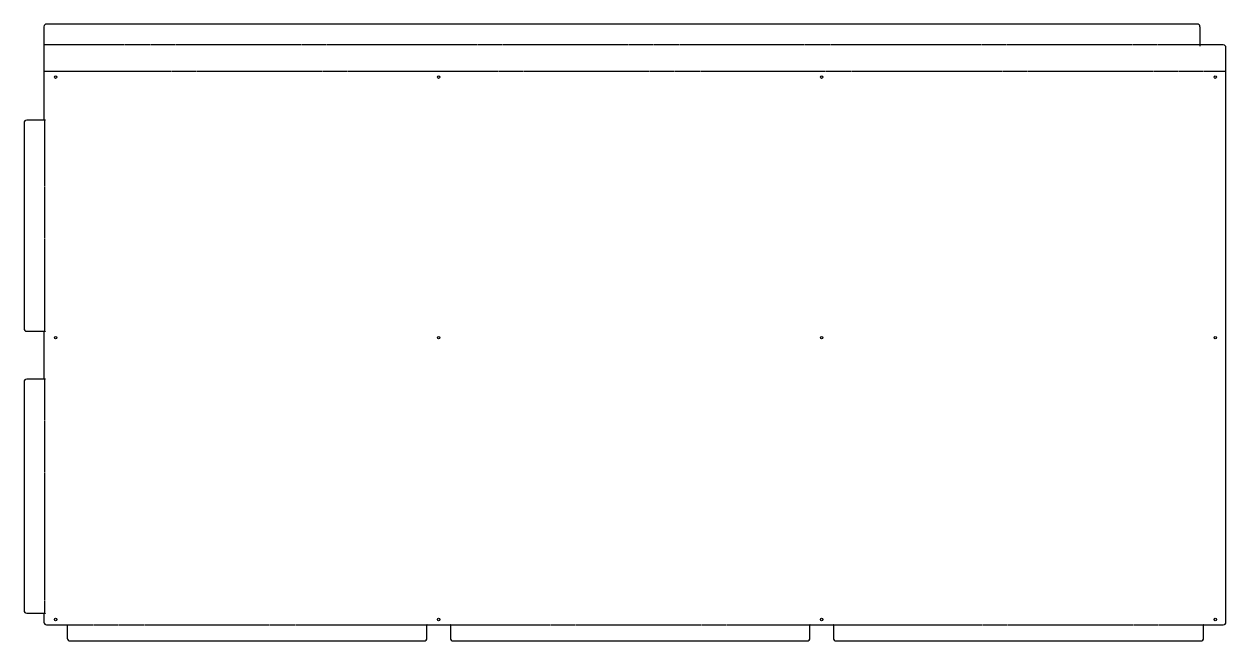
# Model space of a CAD drawing. Header units: millimetres. Extents: x -1148 to 1111, y -550 to 610.
import ezdxf

# ---------------------------------------------------------------- set-up
doc = ezdxf.new("R2010")
doc.units = ezdxf.units.MM
doc.linetypes.add('HIDDEN', pattern=[1.905, 1.27, -0.635])

msp = doc.modelspace()

# ---------------------------------------------------------------- linework, layer by layer
at = {"color": 7, "linetype": 'Continuous', "lineweight": 25}
for p, q in [((-1111, 604.7), (-1111, 429.5)), ((1057, 609.7), (-1106, 609.7)), ((1062, 604.7), (1062, 568.9)), ((1062, 568.9), (1062.5, 568.9)), ((1062.5, 568.9), (1062.5, 570.4)), ((1106, 570.4), (1062.5, 570.4)), ((1111, -515), (1111, 565.4)), ((-1111, 429.5), (-1108.5, 429.5)), ((-1108.5, 429.5), (-1108.5, 429)), ((-1148.4, 424), (-1148.4, 37)), ((-1108.5, 429), (-1143.4, 429)), ((-1143.4, 32), (-1108.5, 32)), ((-1111, 31.5), (-1111, -57.5)), ((-1108.5, 31.5), (-1111, 31.5)), ((-1108.5, 32), (-1108.5, 31.5)), ((-1148.4, -63), (-1148.4, -493)), ((-1108.5, -58), (-1143.4, -58)), ((-1111, -57.5), (-1108.5, -57.5)), ((-1108.5, -57.5), (-1108.5, -58)), ((-1143.4, -498), (-1108.5, -498)), ((-1111, -498.5), (-1111, -515)), ((-1108.5, -498.5), (-1111, -498.5)), ((-1108.5, -498), (-1108.5, -498.5)), ((-1067.5, -519.1), (-1067, -519.1)), ((-1067.5, -520), (-1067.5, -519.1)), ((-1067, -519.1), (-1067, -545.3)), ((-391, -519.1), (-390.5, -519.1)), ((-391, -545.3), (-391, -519.1)), ((-390.5, -519.1), (-390.5, -520)), ((-347.5, -519.1), (-347, -519.1)), ((-347.5, -520), (-347.5, -519.1)), ((-347, -519.1), (-347, -545.3)), ((329, -519.1), (329.5, -519.1)), ((329, -545.3), (329, -519.1)), ((329.5, -519.1), (329.5, -520)), ((372.5, -519.1), (373, -519.1)), ((372.5, -520), (372.5, -519.1)), ((373, -519.1), (373, -545.3)), ((1069, -519.1), (1069.5, -519.1)), ((1069, -545.3), (1069, -519.1)), ((1069.5, -519.1), (1069.5, -520)), ((-1106, -520), (-1067.5, -520)), ((-390.5, -520), (-347.5, -520)), ((329.5, -520), (372.5, -520)), ((1069.5, -520), (1106, -520)), ((-1062, -550.3), (-396, -550.3)), ((-342, -550.3), (324, -550.3)), ((378, -550.3), (1064, -550.3))]:
    msp.add_line(p, q, dxfattribs=at)
at = {"color": 7, "linetype": 'HIDDEN'}
for p, q in [((1062, 570.5), (-1111, 570.5)), ((1111, 520.2), (-1111, 520.2)), ((-1110.2, 429), (-1110.2, 32)), ((-1110.2, -58), (-1110.2, -498)), ((-1067, -520.2), (-391, -520.2)), ((-347, -520.2), (329, -520.2)), ((373, -520.2), (1069, -520.2))]:
    msp.add_line(p, q, dxfattribs=at)
at = {"color": 7, "linetype": 'Continuous', "lineweight": 25}
for centre in [(-1089, 510), (-369, 510), (351, 510), (1091, 510), (-1089, 20), (-369, 20), (351, 20), (1091, 20), (-1089, -510), (-369, -510), (351, -510), (1091, -510)]:
    msp.add_circle(centre, 2.4, dxfattribs=at)
for centre, start, end in [((-1106, 604.7), 90, 180), ((1057, 604.7), 0, 90), ((1106, 565.4), 0, 90), ((-1143.4, 424), 90, 180), ((-1143.4, 37), 180, 270), ((-1143.4, -63), 90, 180), ((-1143.4, -493), 180, 270), ((-1106, -515), 180, 270), ((1106, -515), 270, 0), ((-1062, -545.3), 180, 270), ((-396, -545.3), 270, 360), ((-342, -545.3), 180, 270), ((324, -545.3), 270, 0), ((378, -545.3), 180, 270), ((1064, -545.3), 270, 360)]:
    msp.add_arc(centre, 5, start, end, dxfattribs=at)

doc.saveas('drawing.dxf')
